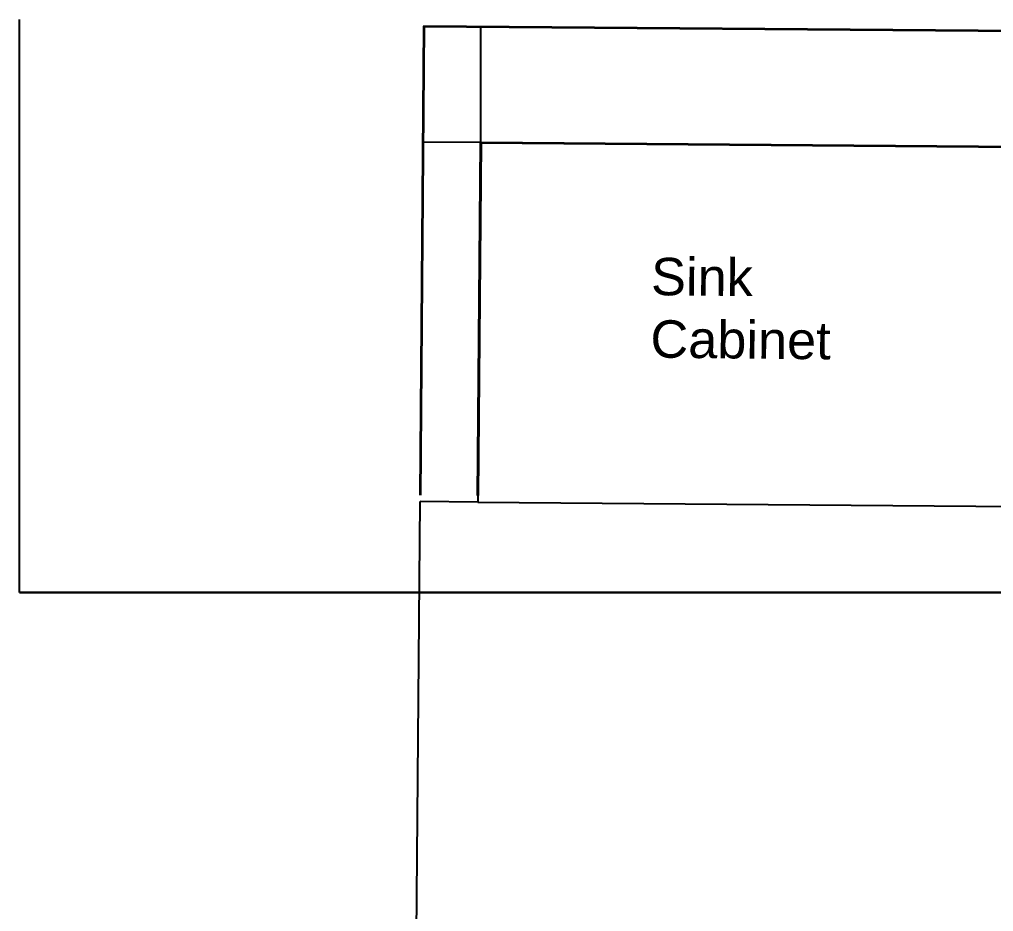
# Model space of a CAD drawing. Header units: millimetres. Extents: x 2258 to 5600, y 711 to 2563.
# Drawn here: x 4583 to 4648.1, y 2455.8 to 2515.3 of the extents above; entities that cross this region are included whole.
import ezdxf

# ---------------------------------------------------------------- set-up
doc = ezdxf.new("R2010")
doc.units = ezdxf.units.MM
doc.layers.add('PQI-A-IN-FURN', color=39, linetype='Continuous', lineweight=13)
doc.layers.add('PQI-A-WALL', color=30, linetype='Continuous', lineweight=50)
doc.styles.get("Standard").update_dxf_attribs({"font": 'arial.ttf'})

msp = doc.modelspace()

# ---------------------------------------------------------------- linework, layer by layer
at = {"color": 242, "true_color": 0xcd2027}
msp.add_line((4583.018, 2477.075), (4583.018, 2515.323), dxfattribs=at)
for p, q in [((4613.821, 2507.105), (4613.827, 2514.832)), ((4613.821, 2507.105), (4609.958, 2507.127)), ((4613.821, 2507.106), (4613.634, 2483.106)), ((4619.403, 2507.061), (4613.821, 2507.106)), ((4608.77, 2356.518), (4609.769, 2483.137)), ((4613.634, 2483.106), (4609.769, 2483.137)), ((4613.634, 2483.106), (4683.892, 2482.553)), ((4613.634, 2483.106), (4651.632, 2482.807))]:
    msp.add_line(p, q)
at = {"color": 242, "lineweight": 30, "true_color": 0xcd2027}
msp.add_line((4583.018, 2477.075), (4737.274, 2477.075), dxfattribs=at)
at = {"layer": 'PQI-A-IN-FURN', "color": 0, "lineweight": 35, "ltscale": 0.25}
msp.add_line((4613.636, 2483.541), (4613.821, 2507.106), dxfattribs=at)
at = {"layer": 'PQI-A-WALL', "color": 0, "lineweight": 35, "ltscale": 100}
msp.add_line((4613.821, 2507.106), (4613.635, 2483.541), dxfattribs=at)
for points in [[(4613.821, 2507.106), (4649.82, 2506.821), (4649.881, 2514.547), (4610.019, 2514.862), (4609.773, 2483.571)], [(4613.635, 2483.541), (4613.636, 2483.541)]]:
    msp.add_lwpolyline(points, dxfattribs=at)

# ---------------------------------------------------------------- texts
at = {"insert": (4625.214, 2499.422), "char_height": 2.5, "attachment_point": 1, "rotation": 359.4225}
msp.add_mtext_dynamic_manual_height_columns('Sink Cabinet', width=2.08509, gutter_width=12.5, heights=[0], dxfattribs=at)

doc.saveas('drawing.dxf')
